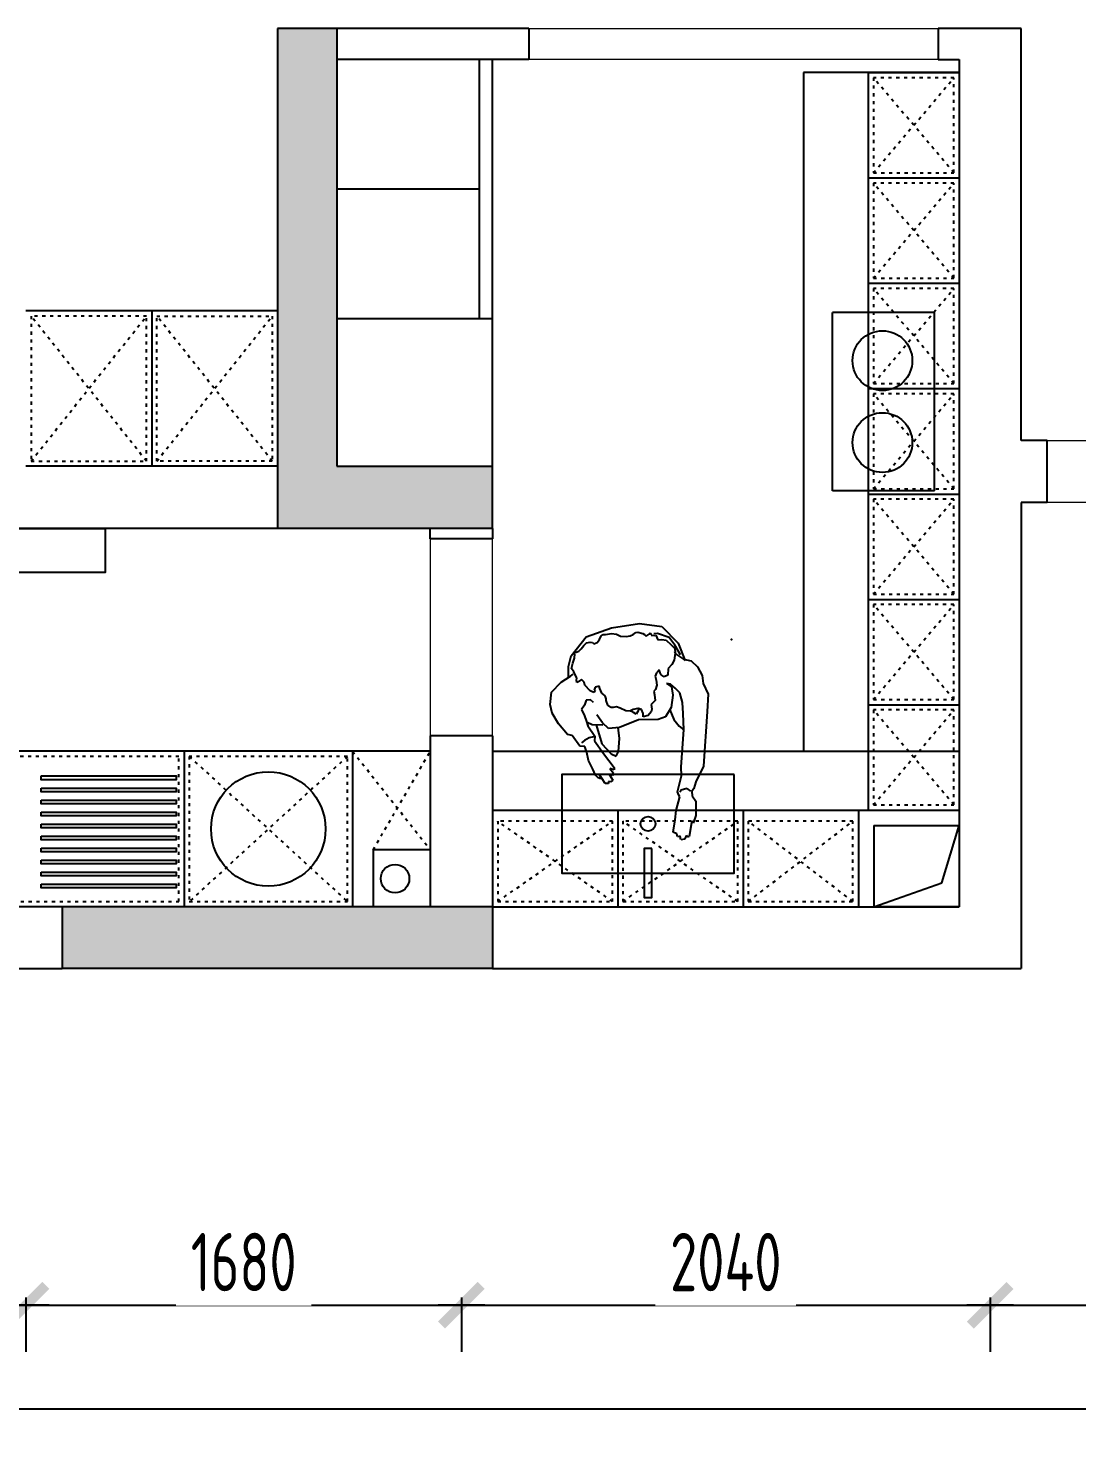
# Model space of a CAD drawing. Header units: inches. Extents: x -41 to 18814, y 11 to 13475.
# Drawn here: x 10534 to 14577, y 11 to 5520 of the extents above; entities that cross this region are included whole.
import ezdxf

# ---------------------------------------------------------------- set-up
doc = ezdxf.new("R2010")
doc.units = ezdxf.units.IN
doc.header["$MEASUREMENT"] = 0
doc.linetypes.add('ACAD_ISO03W100', pattern=[30, 12, -18])
for name, color, linetype in [('EVH 立面填充', 8, 'Continuous'), ('IBS-182-原建筑非承重墙', 150, 'Continuous'), ('IBS-200-原建筑承重墙柱', 200, 'Continuous'), ('IDS-040-固定高家具', 40, 'Continuous'), ('IFF-31-卫浴洁具', 31, 'Continuous'), ('IFF-51-活动家具', 51, 'Continuous'), ('iGo户型优化', 7, 'Continuous'), ('外标注', 50, 'Continuous')]:
    doc.layers.add(name, color=color, linetype=linetype)
doc.layers.add('门', color=65, linetype='Continuous', lineweight=13)
doc.styles.add('HBA-DIMT', font='ARCHS.SHX', dxfattribs={"width": 0.8})
doc.dimstyles.new('HBA_40', dxfattribs={"dimscale": 50, "dimtxt": 2.5, "dimasz": 0.1, "dimexe": 2, "dimexo": 2.5, "dimgap": 0.6, "dimtad": 1, "dimdec": 0, "dimrnd": 5, "dimzin": 0, "dimtxsty": 'HBA-DIMT', "dimblk": 'HBA_DIMENSION_TICK', "dimblk1": 'HBA_DIMENSION_TICK', "dimblk2": 'HBA_DIMENSION_TICK', "dimcen": 0.125, "dimclrd": 44, "dimclre": 44, "dimclrt": 2, "dimadec": 0, "dimazin": 0, "dimtfac": 1, "dimtdec": 0, "dimtix": 1, "dimtmove": 1, "dimatfit": 3, "dimldrblk": 'HBA_Leader_Dot', "dimfxl": 0, "dimtvp": 1, "dimtfill": 1, "dimtolj": 1, "dimtzin": 0, "dimarcsym": 0})

# ---------------------------------------------------------------- blocks, each defined once
blk = doc.blocks.new('HBA_DIMENSION_TICK')
at = {"color": 0, "linetype": 'ByBlock'}
for p, q in [((-10, 0), (0, 0)), ((0, 0), (10, 0))]:
    blk.add_line(p, q, dxfattribs=at)
at = {"color": 50, "linetype": 'ByBlock'}
blk.add_solid([(-10, -7), (-7, -10), (7, 10), (10, 7)], dxfattribs=at)
blk = doc.blocks.new('*D37')
at = {"layer": 'Defpoints', "color": 0, "transparency": 16777216}
for p in [(9833.7, 846.5), (10523.7, 846.5), (10523.7, 591.5)]:
    blk.add_point(p, dxfattribs=at)
at = {"layer": '外标注', "color": 44, "lineweight": -2, "transparency": 16777216}
for p, q in [((9833.7, 621.5), (9833.7, 411.5)), ((10523.7, 621.5), (10523.7, 411.5)), ((9842.7, 591.5), (10514.7, 591.5))]:
    blk.add_line(p, q, dxfattribs=at)
at = {"layer": '外标注', "color": 44, "lineweight": -2, "transparency": 16777216, "xscale": 9, "yscale": 9, "zscale": 9, "rotation": 180}
blk.add_blockref('HBA_DIMENSION_TICK', (9833.7, 591.5), dxfattribs=at)
at = {"layer": '外标注', "color": 44, "lineweight": -2, "transparency": 16777216, "xscale": 9, "yscale": 9, "zscale": 9}
blk.add_blockref('HBA_DIMENSION_TICK', (10523.7, 591.5), dxfattribs=at)
at = {"layer": '外标注', "color": 2, "transparency": 16777216, "insert": (10178.7, 758), "char_height": 225, "attachment_point": 5, "style": 'HBA-DIMT', "bg_fill": 3, "box_fill_scale": 1.25, "bg_fill_color": 256, "bg_fill_true_color": 13158600, "bg_fill_transparency": 0}
blk.add_mtext('\\A1;690', dxfattribs=at)
blk = doc.blocks.new('HBA_Leader_Dot')
at = {"color": 0, "linetype": 'ByBlock'}
blk.add_line((-5, 0), (-10, 0), dxfattribs=at)
at = {"color": 0, "linetype": 'ByBlock', "const_width": 5}
blk.add_lwpolyline([(-2.5, 0, 1), (2.5, 0, 1)], format="xyb", close=True, dxfattribs=at)
blk = doc.blocks.new('*D38')
at = {"layer": 'Defpoints', "color": 0, "transparency": 16777216}
for p in [(10523.7, 846.5), (12203.7, 846.5), (12203.7, 591.5)]:
    blk.add_point(p, dxfattribs=at)
at = {"layer": '外标注', "color": 44, "lineweight": -2, "transparency": 16777216}
for p, q in [((10523.7, 621.5), (10523.7, 411.5)), ((12203.7, 621.5), (12203.7, 411.5)), ((10532.7, 591.5), (12194.7, 591.5))]:
    blk.add_line(p, q, dxfattribs=at)
at = {"layer": '外标注', "color": 44, "lineweight": -2, "transparency": 16777216, "xscale": 9, "yscale": 9, "zscale": 9, "rotation": 180}
blk.add_blockref('HBA_DIMENSION_TICK', (10523.7, 591.5), dxfattribs=at)
at = {"layer": '外标注', "color": 44, "lineweight": -2, "transparency": 16777216, "xscale": 9, "yscale": 9, "zscale": 9}
blk.add_blockref('HBA_DIMENSION_TICK', (12203.7, 591.5), dxfattribs=at)
at = {"layer": '外标注', "color": 2, "transparency": 16777216, "insert": (11363.7, 758), "char_height": 225, "attachment_point": 5, "style": 'HBA-DIMT', "bg_fill": 3, "box_fill_scale": 1.25, "bg_fill_color": 256, "bg_fill_true_color": 13158600, "bg_fill_transparency": 0}
blk.add_mtext('\\A1;1680', dxfattribs=at)
blk = doc.blocks.new('*D39')
at = {"layer": 'Defpoints', "color": 0, "transparency": 16777216}
for p in [(12203.7, 846.5), (14243.7, 846.5), (14243.7, 591.5)]:
    blk.add_point(p, dxfattribs=at)
at = {"layer": '外标注', "color": 44, "lineweight": -2, "transparency": 16777216}
for p, q in [((12203.7, 621.5), (12203.7, 411.5)), ((14243.7, 621.5), (14243.7, 411.5)), ((12212.7, 591.5), (14234.7, 591.5))]:
    blk.add_line(p, q, dxfattribs=at)
at = {"layer": '外标注', "color": 44, "lineweight": -2, "transparency": 16777216, "xscale": 9, "yscale": 9, "zscale": 9, "rotation": 180}
blk.add_blockref('HBA_DIMENSION_TICK', (12203.7, 591.5), dxfattribs=at)
at = {"layer": '外标注', "color": 44, "lineweight": -2, "transparency": 16777216, "xscale": 9, "yscale": 9, "zscale": 9}
blk.add_blockref('HBA_DIMENSION_TICK', (14243.7, 591.5), dxfattribs=at)
at = {"layer": '外标注', "color": 2, "transparency": 16777216, "insert": (13223.7, 758), "char_height": 225, "attachment_point": 5, "style": 'HBA-DIMT', "bg_fill": 3, "box_fill_scale": 1.25, "bg_fill_color": 256, "bg_fill_true_color": 13158600, "bg_fill_transparency": 0}
blk.add_mtext('\\A1;2040', dxfattribs=at)
blk = doc.blocks.new('*D40')
at = {"layer": 'Defpoints', "color": 0, "transparency": 16777216}
for p in [(14243.7, 846.5), (16054, 846.5), (16054, 591.5)]:
    blk.add_point(p, dxfattribs=at)
at = {"layer": '外标注', "color": 44, "lineweight": -2, "transparency": 16777216}
for p, q in [((14243.7, 621.5), (14243.7, 411.5)), ((16054, 621.5), (16054, 411.5)), ((14252.7, 591.5), (16045, 591.5))]:
    blk.add_line(p, q, dxfattribs=at)
at = {"layer": '外标注', "color": 44, "lineweight": -2, "transparency": 16777216, "xscale": 9, "yscale": 9, "zscale": 9, "rotation": 180}
blk.add_blockref('HBA_DIMENSION_TICK', (14243.7, 591.5), dxfattribs=at)
at = {"layer": '外标注', "color": 44, "lineweight": -2, "transparency": 16777216, "xscale": 9, "yscale": 9, "zscale": 9}
blk.add_blockref('HBA_DIMENSION_TICK', (16054, 591.5), dxfattribs=at)
at = {"layer": '外标注', "color": 2, "transparency": 16777216, "insert": (15148.8, 758), "char_height": 225, "attachment_point": 5, "style": 'HBA-DIMT', "bg_fill": 3, "box_fill_scale": 1.25, "bg_fill_color": 256, "bg_fill_true_color": 13158600, "bg_fill_transparency": 0}
blk.add_mtext('\\A1;1810', dxfattribs=at)
blk = doc.blocks.new('*D42')
at = {"layer": 'Defpoints', "color": 0, "transparency": 16777216}
for p in [(2114, 591.5), (16814, 591.5), (16814, 191.5)]:
    blk.add_point(p, dxfattribs=at)
at = {"layer": '外标注', "color": 44, "lineweight": -2, "transparency": 16777216}
for p, q in [((2114, 366.5), (2114, 11.5)), ((16814, 366.5), (16814, 11.5)), ((2123, 191.5), (16805, 191.5))]:
    blk.add_line(p, q, dxfattribs=at)
at = {"layer": '外标注', "color": 44, "lineweight": -2, "transparency": 16777216, "xscale": 9, "yscale": 9, "zscale": 9, "rotation": 180}
blk.add_blockref('HBA_DIMENSION_TICK', (2114, 191.5), dxfattribs=at)
at = {"layer": '外标注', "color": 44, "lineweight": -2, "transparency": 16777216, "xscale": 9, "yscale": 9, "zscale": 9}
blk.add_blockref('HBA_DIMENSION_TICK', (16814, 191.5), dxfattribs=at)
at = {"layer": '外标注', "color": 2, "transparency": 16777216, "insert": (9464, 358), "char_height": 225, "attachment_point": 5, "style": 'HBA-DIMT', "bg_fill": 3, "box_fill_scale": 1.25, "bg_fill_color": 256, "bg_fill_true_color": 13158600, "bg_fill_transparency": 0}
blk.add_mtext('\\A1;14700', dxfattribs=at)

msp = doc.modelspace()

# ---------------------------------------------------------------- hatches: boundary and pattern name
at = {"layer": 'EVH 立面填充'}
h = msp.add_hatch(color=256, dxfattribs=at)
h.dxf.hatch_style = 1
h.paths.add_polyline_path([(12323.7, 3589.8), (12323.7, 3829.8), (11723.7, 3829.8), (11723.7, 5519.8), (11493.7, 5519.8), (11493.7, 3589.8)])
h = msp.add_hatch(color=256, dxfattribs=at)
h.dxf.hatch_style = 1
h.paths.add_polyline_path([(10663.7, 2129.8), (10663.7, 1891.5), (12323.7, 1891.5), (12323.7, 2129.8)])

# ---------------------------------------------------------------- linework, layer by layer
at = {"layer": 'IBS-182-原建筑非承重墙'}
for p, q in [((12463.7, 5519.8), (11723.7, 5519.8)), ((12463.7, 5519.8), (12463.7, 5399.8)), ((14363.7, 5519.8), (14043.7, 5519.8)), ((14043.7, 5519.8), (14043.7, 5399.8)), ((14363.7, 3929.8), (14363.7, 5519.8)), ((12463.7, 5399.8), (11723.7, 5399.8)), ((14043.7, 5399.8), (14123.7, 5399.8)), ((14123.7, 5399.8), (14123.7, 2129.8)), ((14463.7, 3929.8), (14363.7, 3929.8)), ((14463.7, 3689.8), (14463.7, 3929.8)), ((11493.7, 3829.8), (10523.7, 3829.8)), ((14463.7, 3689.8), (14363.7, 3689.8)), ((14363.7, 3689.8), (14363.7, 1891.5)), ((11493.7, 3589.8), (10403.7, 3589.8)), ((12083.7, 3549.8), (12083.7, 3589.8)), ((12323.7, 3589.8), (12323.7, 3549.8)), ((12323.7, 3549.8), (12083.7, 3549.8)), ((12323.7, 2789.8), (12083.7, 2789.8)), ((12083.7, 2789.8), (12083.7, 2129.8)), ((12323.7, 2789.8), (12323.7, 2129.8)), ((13735.4, 2502.8), (13735.4, 2129.8)), ((13735.4, 2502.8), (14123.7, 2502.8)), ((13795.4, 2442.8), (13795.4, 2129.8)), ((13795.4, 2442.8), (14123.7, 2442.8)), ((14057.1, 2222.4), (14123.7, 2442.8)), ((11863.7, 2349.8), (11863.7, 2129.8)), ((12083.7, 2349.8), (11863.7, 2349.8)), ((13795.4, 2129.8), (14057.1, 2222.4)), ((10663.7, 2129.8), (9713.7, 2129.8)), ((12323.7, 2129.8), (14123.7, 2129.8)), ((14123.7, 2129.8), (13795.4, 2129.8)), ((9713.7, 1891.5), (10663.7, 1891.5)), ((12323.7, 1891.5), (14363.7, 1891.5))]:
    msp.add_line(p, q, dxfattribs=at)
msp.add_circle((11947.7, 2238.2), 55, dxfattribs=at)
msp.add_point((13246.3, 3161.2), dxfattribs=at)
at = {"layer": 'IBS-200-原建筑承重墙柱', "ltscale": 0.02}
for p, q in [((11493.7, 5519.8), (11493.7, 3589.8)), ((11723.7, 5519.8), (11493.7, 5519.8)), ((11723.7, 5519.8), (11723.7, 3829.8)), ((11723.7, 3829.8), (12323.7, 3829.8)), ((12323.7, 3589.8), (12323.7, 3829.8)), ((12323.7, 3589.8), (11493.7, 3589.8)), ((12323.7, 2129.8), (10663.7, 2129.8)), ((10663.7, 2129.8), (10663.7, 1891.5)), ((12323.7, 2129.8), (12323.7, 1891.5)), ((12323.7, 1891.5), (10663.7, 1891.5))]:
    msp.add_line(p, q, dxfattribs=at)
at = {"layer": 'IDS-040-固定高家具'}
for p, q in [((13773.7, 5349.8), (13773.7, 2502.8)), ((13773.7, 5349.8), (14123.7, 5349.8)), ((13773.7, 4943.1), (14123.7, 4943.1)), ((13773.7, 4536.4), (14123.7, 4536.4)), ((11493.7, 4429.8), (10523.7, 4429.8)), ((11008.7, 4429.8), (11008.7, 3829.8)), ((13773.7, 4129.6), (14123.7, 4129.6)), ((13773.7, 3722.9), (14123.7, 3722.9)), ((13773.7, 3316.2), (14123.7, 3316.2)), ((13773.7, 2909.5), (14123.7, 2909.5)), ((12083.7, 2729.8), (10333.7, 2729.8)), ((11133.7, 2729.8), (11133.7, 2129.8)), ((11783.7, 2729.8), (11783.7, 2129.8)), ((12323.7, 2502.8), (13735.4, 2502.8)), ((12807, 2502.8), (12807, 2129.8)), ((13290.3, 2502.8), (13290.3, 2129.8))]:
    msp.add_line(p, q, dxfattribs=at)
at = {"layer": 'IDS-040-固定高家具', "linetype": 'ACAD_ISO03W100'}
for p, q in [((13793.7, 4963.1), (14103.7, 5329.8)), ((14103.7, 4963.1), (13793.7, 5329.8)), ((13793.7, 4556.4), (14103.7, 4923.1)), ((14103.7, 4556.4), (13793.7, 4923.1)), ((13793.7, 4149.6), (14103.7, 4516.4)), ((14103.7, 4149.6), (13793.7, 4516.4)), ((10543.7, 3849.8), (10988.7, 4409.8)), ((10988.7, 3849.8), (10543.7, 4409.8)), ((11473.7, 3849.8), (11028.7, 4409.8)), ((11028.7, 3849.8), (11473.7, 4409.8)), ((13793.7, 3742.9), (14103.7, 4109.6)), ((14103.7, 3742.9), (13793.7, 4109.6)), ((13793.7, 3336.2), (14103.7, 3702.9)), ((14103.7, 3336.2), (13793.7, 3702.9)), ((13793.7, 2929.5), (14103.7, 3296.2)), ((14103.7, 2929.5), (13793.7, 3296.2)), ((13793.7, 2522.8), (14103.7, 2889.5)), ((14103.7, 2522.8), (13793.7, 2889.5)), ((11763.7, 2709.8), (11153.7, 2149.8)), ((11153.7, 2709.8), (11763.7, 2149.8)), ((11783.7, 2729.8), (12083.7, 2349.8)), ((11863.7, 2349.8), (12083.7, 2729.8)), ((12343.7, 2149.8), (12787, 2459.8)), ((12787, 2149.8), (12343.7, 2459.8)), ((12827, 2149.8), (13270.3, 2459.8)), ((13270.3, 2149.8), (12827, 2459.8)), ((13310.3, 2149.8), (13714, 2459.8)), ((13714, 2149.8), (13310.3, 2459.8))]:
    msp.add_line(p, q, dxfattribs=at)
for points in [[(13793.7, 4963.1), (14103.7, 4963.1), (14103.7, 5329.8), (13793.7, 5329.8)], [(13793.7, 4556.4), (14103.7, 4556.4), (14103.7, 4923.1), (13793.7, 4923.1)], [(13793.7, 4149.6), (14103.7, 4149.6), (14103.7, 4516.4), (13793.7, 4516.4)], [(10543.7, 3849.8), (10988.7, 3849.8), (10988.7, 4409.8), (10543.7, 4409.8)], [(11473.7, 3849.8), (11028.7, 3849.8), (11028.7, 4409.8), (11473.7, 4409.8)], [(13793.7, 3742.9), (14103.7, 3742.9), (14103.7, 4109.6), (13793.7, 4109.6)], [(13793.7, 3336.2), (14103.7, 3336.2), (14103.7, 3702.9), (13793.7, 3702.9)], [(13793.7, 2929.5), (14103.7, 2929.5), (14103.7, 3296.2), (13793.7, 3296.2)], [(13793.7, 2522.8), (14103.7, 2522.8), (14103.7, 2889.5), (13793.7, 2889.5)], [(10353.7, 2149.8), (11113.7, 2149.8), (11113.7, 2709.8), (10353.7, 2709.8)], [(11153.7, 2149.8), (11763.7, 2149.8), (11763.7, 2709.8), (11153.7, 2709.8)], [(12343.7, 2149.8), (12787, 2149.8), (12787, 2459.8), (12343.7, 2459.8)], [(12827, 2149.8), (13270.3, 2149.8), (13270.3, 2459.8), (12827, 2459.8)], [(13310.3, 2149.8), (13714, 2149.8), (13714, 2459.8), (13310.3, 2459.8)]]:
    msp.add_lwpolyline(points, close=True, dxfattribs=at)
at = {"layer": 'IDS-040-固定高家具'}
for points in [[(10459.5, 3589.8), (10829.5, 3589.8), (10829.5, 3419.8), (10459.5, 3419.8)], [(10582, 2634.4), (11102.7, 2634.4), (11102.7, 2620), (10582, 2620)], [(10582, 2588), (11102.7, 2588), (11102.7, 2573.6), (10582, 2573.6)], [(10582, 2541.6), (11102.7, 2541.6), (11102.7, 2527.2), (10582, 2527.2)], [(10582, 2495.2), (11102.7, 2495.2), (11102.7, 2480.8), (10582, 2480.8)], [(10582, 2448.8), (11102.7, 2448.8), (11102.7, 2434.4), (10582, 2434.4)], [(10582, 2402.5), (11102.7, 2402.5), (11102.7, 2388.1), (10582, 2388.1)], [(10582, 2356.1), (11102.7, 2356.1), (11102.7, 2341.7), (10582, 2341.7)], [(10582, 2309.7), (11102.7, 2309.7), (11102.7, 2295.3), (10582, 2295.3)], [(10582, 2263.3), (11102.7, 2263.3), (11102.7, 2248.9), (10582, 2248.9)], [(10582, 2216.9), (11102.7, 2216.9), (11102.7, 2202.5), (10582, 2202.5)]]:
    msp.add_lwpolyline(points, close=True, dxfattribs=at)
msp.add_circle((11458.7, 2429.8), 220.9, dxfattribs=at)
at = {"layer": 'IFF-31-卫浴洁具', "ltscale": 0.02}
for p, q in [((14029.5, 4424.2), (13635.8, 4424.2)), ((13635.8, 3735.2), (13635.8, 4424.2)), ((14029.5, 3735.2), (14029.5, 4424.2)), ((14029.5, 3735.2), (13635.8, 3735.2))]:
    msp.add_line(p, q, dxfattribs=at)
for points in [[(13256.2, 2639.8), (12591.2, 2639.8), (12591.2, 2259.8), (13256.2, 2259.8)], [(12937.9, 2354.8), (12909.4, 2354.8), (12909.4, 2164.8), (12937.9, 2164.8)]]:
    msp.add_lwpolyline(points, close=True, dxfattribs=at)
for centre, radius in [((13828.1, 4237.8, 0), 115.3), ((13828.1, 3921.5, 0), 115.3), ((12923.7, 2449.8), 28.5)]:
    msp.add_circle(centre, radius, dxfattribs=at)
at = {"layer": 'IFF-51-活动家具'}
for p, q in [((12273.7, 4399.8), (12273.7, 5399.8)), ((12323.7, 3829.8), (12323.7, 5399.8)), ((13523.7, 5349.8), (13523.7, 2729.8)), ((14123.7, 5349.8), (13523.7, 5349.8)), ((12273.7, 4899.8), (11723.7, 4899.8)), ((12323.7, 4399.8), (11723.7, 4399.8)), ((12323.7, 2729.8), (13523.7, 2729.8)), ((13523.7, 2729.8), (14123.7, 2729.8))]:
    msp.add_line(p, q, dxfattribs=at)
at = {"layer": 'iGo户型优化', "color": 251}
for p, q in [((12684.5, 3171.5), (12782.4, 3206.1)), ((12782.4, 3206.1), (12890.8, 3223.2)), ((12890.8, 3223.2), (12976.5, 3211.2)), ((12976.5, 3211.2), (13040.1, 3147)), ((12627.5, 3098.5), (12684.5, 3171.5)), ((12676.2, 3137.7), (12686.7, 3148.7)), ((12686.7, 3148.7), (12700.7, 3151.4)), ((12700.7, 3151.4), (12710, 3149.6)), ((12710, 3149.6), (12714.5, 3145)), ((12714.5, 3145), (12728.1, 3149.4)), ((12728.1, 3149.4), (12736.6, 3161.9)), ((12736.6, 3161.9), (12743, 3175.7)), ((12743, 3175.7), (12751, 3180.9)), ((12751, 3180.9), (12760.1, 3180.8)), ((12760.1, 3180.8), (12782.8, 3185.1)), ((12782.8, 3185.1), (12801.5, 3181.5)), ((12801.5, 3181.5), (12817.5, 3173.7)), ((12817.5, 3173.7), (12839.4, 3172.4)), ((12839.4, 3172.4), (12855.1, 3175.4)), ((12855.1, 3175.4), (12866.6, 3181.2)), ((12866.6, 3181.2), (12876.1, 3188.4)), ((12876.1, 3188.4), (12884.8, 3190.1)), ((12884.8, 3190.1), (12903.9, 3184.7)), ((12903.9, 3184.7), (12910.1, 3180.5)), ((12910.1, 3180.5), (12916.7, 3174.5)), ((12916.7, 3174.5), (12927.9, 3182)), ((12927.9, 3182), (12932.5, 3186.5)), ((12932.5, 3186.5), (12937.3, 3180.2)), ((12937.3, 3180.2), (12935.9, 3178.1)), ((12935.9, 3178.1), (12947, 3176.6)), ((12960.2, 3185), (12945.7, 3183.7)), ((12947, 3176.6), (12954, 3178)), ((12954, 3178), (12961.1, 3159.4)), ((13005.8, 3168.9), (12960.2, 3185)), ((12961.1, 3159.4), (12977.1, 3160.7)), ((12977.1, 3160.7), (12993.8, 3158.4)), ((12993.8, 3158.4), (13013.5, 3140.5)), ((13027.4, 3139.3), (13005.8, 3168.9)), ((13013.5, 3140.5), (13027, 3126.8)), ((13040.1, 3147), (13067.2, 3079.4)), ((12617.5, 3057.6), (12627.5, 3098.5)), ((12633.1, 3069.8), (12640.2, 3089.2)), ((12636.2, 3110.2), (12646.7, 3112.2)), ((12638.3, 3108.8), (12636.2, 3110.2)), ((12640.7, 3105.6), (12638.3, 3108.8)), ((12640.2, 3089.2), (12640.7, 3105.6)), ((12646.7, 3112.2), (12656.8, 3115.9)), ((12656.8, 3115.9), (12666, 3124.9)), ((12666, 3124.9), (12676.2, 3137.7)), ((13028.5, 3109), (13024.8, 3081.2)), ((13025.4, 3114.5), (13030.2, 3106.1)), ((13027, 3126.8), (13028.5, 3109)), ((13048.6, 3102.5), (13027.4, 3139.3)), ((13030.2, 3106.1), (13060.7, 3085.3)), ((13060.7, 3085.3), (13090.4, 3078.5)), ((12617.1, 3013.2), (12617.5, 3057.6)), ((12628, 3048.9), (12633.1, 3069.8)), ((12637.7, 3036.3), (12628, 3048.9)), ((12647.2, 3014.6), (12637.7, 3036.3)), ((12956.5, 3032), (12951.5, 3020.2)), ((12966.7, 3044.8), (12956.5, 3032)), ((12970.8, 3032.9), (12966.7, 3044.8)), ((12974.2, 3024.5), (12970.8, 3032.9)), ((13001.9, 3049.7), (12999.6, 3023.9)), ((13015.3, 3064.9), (13001.9, 3049.7)), ((13024.8, 3081.2), (13015.3, 3064.9)), ((13090.4, 3078.5), (13114.1, 3056.4)), ((13114.1, 3056.4), (13132.9, 3022.8)), ((12551.4, 2958), (12588.3, 2997)), ((12588.3, 2997), (12624.7, 3019.9)), ((12624.7, 3019.9), (12635.2, 3027.5)), ((12649.6, 3011.5), (12647.2, 3014.6)), ((12647.5, 3003.8), (12649.6, 3011.5)), ((12649.1, 2995.1), (12647.5, 3003.8)), ((12654, 2997.8), (12649.1, 2995.1)), ((12666.7, 3007.5), (12654, 2997.8)), ((12677.7, 2996.9), (12666.7, 3007.5)), ((12680, 2984.7), (12677.7, 2996.9)), ((12700.4, 2963.3), (12680, 2984.7)), ((12719.3, 2977.7), (12716.1, 2966.3)), ((12735, 2980.7), (12719.3, 2977.7)), ((12738.4, 2972.3), (12735, 2980.7)), ((12951.5, 3020.2), (12954.5, 3004.5)), ((12958.2, 2985.3), (12952.4, 2967.9)), ((12954.5, 3004.5), (12958.2, 2985.3)), ((12986.3, 3017.8), (12974.2, 3024.5)), ((12999.6, 3023.9), (12986.3, 3017.8)), ((12995.3, 2991.2), (13013.7, 2978.7)), ((13010, 2988.7), (12995.3, 2991.2)), ((13029, 2972.8), (13010, 2988.7)), ((13013.7, 2978.7), (13019.9, 2946.2)), ((13132.9, 3022.8), (13137.1, 2991.6)), ((13137.1, 2991.6), (13155.5, 2950.8)), ((12546.2, 2910.9), (12551.4, 2958)), ((12685, 2926.7), (12678, 2907.7)), ((12702.4, 2928.3), (12685, 2926.7)), ((12714.3, 2956.9), (12700.4, 2963.3)), ((12713.3, 2917.9), (12702.4, 2928.3)), ((12719.9, 2965.2), (12714.3, 2956.9)), ((12716.1, 2966.3), (12719.9, 2965.2)), ((12745.6, 2953.8), (12738.4, 2972.3)), ((12758.3, 2943.6), (12745.6, 2953.8)), ((12762.4, 2931.7), (12758.3, 2943.6)), ((12761.7, 2926.1), (12762.4, 2931.7)), ((12768.8, 2907.6), (12761.7, 2926.1)), ((12951.4, 2926.1), (12942.2, 2917.2)), ((12952.4, 2967.9), (12946.5, 2961.4)), ((12946.5, 2961.4), (12949.1, 2947.4)), ((12949.1, 2947.4), (12951.4, 2926.1)), ((13019.9, 2946.2), (13013, 2898.8)), ((13046.6, 2954.9), (13029, 2972.8)), ((13057.2, 2917.9), (13046.6, 2954.9)), ((13155.5, 2950.8), (13152.5, 2882.8)), ((12554.5, 2877), (12546.2, 2910.9)), ((12578.3, 2835.4), (12554.5, 2877)), ((12678, 2907.7), (12666.9, 2891.4)), ((12666.9, 2891.4), (12678.7, 2867)), ((12678.7, 2867), (12686.3, 2845.4)), ((12747.8, 2839.4), (12725.8, 2870.7)), ((12781.3, 2899.1), (12768.8, 2907.6)), ((12788.6, 2898.7), (12781.3, 2899.1)), ((12802.5, 2901.4), (12788.6, 2898.7)), ((12816.1, 2896.7), (12802.5, 2901.4)), ((12837.9, 2886.4), (12816.1, 2896.7)), ((12854.6, 2884.2), (12837.9, 2886.4)), ((12865.8, 2891.7), (12854.6, 2884.2)), ((12855.4, 2888.3), (12854.7, 2888.5)), ((12867.7, 2879.9), (12855.4, 2888.3)), ((12885, 2895.4), (12865.8, 2891.7)), ((12877.8, 2873), (12867.7, 2879.9)), ((12884.8, 2883.2), (12877.8, 2873)), ((12887.9, 2894.5), (12884.8, 2883.2)), ((12898.5, 2890.7), (12885, 2895.4)), ((12890, 2895.1), (12887.9, 2894.5)), ((12905, 2875.7), (12898.5, 2890.7)), ((12905.6, 2863.1), (12905, 2875.7)), ((12924.4, 2868.5), (12905.6, 2863.1)), ((12936.4, 2881.7), (12924.4, 2868.5)), ((12942.2, 2917.2), (12936.3, 2910.6)), ((12936.3, 2910.6), (12937.9, 2892.8)), ((12937.9, 2892.8), (12936.4, 2881.7)), ((13013, 2898.8), (12991.5, 2862.7)), ((13007.3, 2889.2), (13023.5, 2852.9)), ((13059.9, 2875.8), (13057.2, 2917.9)), ((13061.4, 2812.2), (13059.9, 2875.8)), ((13152.5, 2882.8), (13137.7, 2672.4)), ((12612.8, 2794.1), (12578.3, 2835.4)), ((12686.3, 2845.4), (12691.3, 2828.6)), ((12708.4, 2831.9), (12689, 2840.6)), ((12691.3, 2828.6), (12718.6, 2787.7)), ((12749.4, 2830.8), (12708.4, 2831.9)), ((12724.1, 2831.4), (12745.3, 2759.1)), ((12771.5, 2817.3), (12747.8, 2839.4)), ((12813.2, 2821.7), (12771.5, 2817.3)), ((12814.2, 2779.3), (12808.2, 2821.1)), ((12887.2, 2851.7), (12813.2, 2821.7)), ((12963.4, 2852.1), (12887.2, 2851.7)), ((12991.5, 2862.7), (12963.4, 2852.1)), ((13023.5, 2852.9), (13044.4, 2826.7)), ((13044.4, 2826.7), (13061.4, 2812.8)), ((13051.2, 2670.1), (13061.4, 2812.2)), ((12631.2, 2790.5), (12612.8, 2794.1)), ((12660.2, 2749.9), (12631.2, 2790.5)), ((12679.2, 2771.3), (12666.8, 2761.8)), ((12696.7, 2781.7), (12679.2, 2771.3)), ((12713.8, 2785), (12696.7, 2781.7)), ((12718.6, 2787.7), (12716.8, 2769.6)), ((12716.8, 2769.6), (12752.5, 2721.4)), ((12745.3, 2759.1), (12781.2, 2719.8)), ((12809.6, 2728.7), (12814.2, 2779.3)), ((12680, 2748.4), (12660.2, 2749.9)), ((12688, 2725.1), (12680, 2748.4)), ((12693.9, 2694.2), (12688, 2725.1)), ((12752.5, 2721.4), (12793, 2667)), ((12781.2, 2719.8), (12800.6, 2711)), ((12800.6, 2711), (12809.6, 2728.7)), ((12711, 2660.3), (12693.9, 2694.2)), ((12720.7, 2637.3), (12711, 2660.3)), ((12775.9, 2663.8), (12790.1, 2645.2)), ((12792.9, 2658.1), (12775.9, 2663.8)), ((12790.1, 2645.2), (12788.3, 2636)), ((12793, 2667), (12792.9, 2658.1)), ((13052.6, 2634.9), (13051.2, 2670.1)), ((13137.7, 2672.4), (13108.4, 2611.8)), ((12731.5, 2626.9), (12720.7, 2637.3)), ((12741.1, 2623.4), (12731.5, 2626.9)), ((12735.8, 2641.9), (12741.1, 2623.4)), ((12758.7, 2605.5), (12735.8, 2641.9)), ((12771, 2606), (12758.7, 2605.5)), ((12771.4, 2613.2), (12771, 2606)), ((12780.6, 2611.4), (12771.4, 2613.2)), ((12775.4, 2638.8), (12788.2, 2618.2)), ((12788.3, 2636), (12775.4, 2638.8)), ((12788.2, 2618.2), (12780.6, 2611.4)), ((13037.7, 2573.5), (13052.6, 2634.9)), ((13108.4, 2611.8), (13101, 2585.6)), ((13032, 2501.4), (13046.8, 2553.9)), ((13042.1, 2560.1), (13037.7, 2573.5)), ((13046.8, 2553.9), (13042.1, 2560.1)), ((13050.8, 2579.5), (13047, 2571.7)), ((13074.4, 2585.8), (13050.8, 2579.5)), ((13088.7, 2576.1), (13074.4, 2585.8)), ((13101, 2585.6), (13092.4, 2575.1)), ((13092.4, 2575.1), (13094, 2557.6)), ((13094, 2557.6), (13108.5, 2537.3)), ((13108.5, 2537.3), (13108.3, 2482.3)), ((13028.2, 2465.2), (13032, 2501.4)), ((13108.3, 2482.3), (13098.1, 2452)), ((13021.3, 2417.8), (13028.2, 2465.2)), ((13092.8, 2461.6), (13083, 2401.2)), ((13098.1, 2452), (13092.8, 2461.6)), ((13034.9, 2411.5), (13021.3, 2417.8)), ((13037.2, 2399.5), (13034.9, 2411.5)), ((13047.5, 2401.5), (13037.2, 2399.5)), ((13050.1, 2387.8), (13047.5, 2401.5)), ((13063.8, 2390.4), (13050.1, 2387.8)), ((13071.8, 2404.4), (13063.8, 2390.4)), ((13076.5, 2398.2), (13071.8, 2404.4)), ((13083, 2401.2), (13076.5, 2398.2))]:
    msp.add_line(p, q, dxfattribs=at)
at = {"layer": '门', "color": 8, "lineweight": 5}
msp.add_line((12323.7, 2789.8), (12083.7, 2789.8), dxfattribs=at)
for points in [[(12463.7, 5519.8), (14043.7, 5519.8), (14043.7, 5399.8), (12463.7, 5399.8)], [(14463.7, 3929.8), (15524, 3929.8), (15524, 3689.8), (14463.7, 3689.8)], [(12083.7, 2789.8), (12323.7, 2789.8), (12323.7, 3549.8), (12083.7, 3549.8)]]:
    msp.add_lwpolyline(points, close=True, dxfattribs=at)

# ---------------------------------------------------------------- dimensions: what is measured, and where the dimension line sits
at = {"layer": '外标注'}
dim = msp.add_linear_dim(base=(10523.7, 591.5), p1=(9833.7, 846.5), p2=(10523.7, 846.5), dimstyle='HBA_40', override={"dimscale": 90, "dimfxl": 200, "dimfxlon": 1}, dxfattribs=at)
dim.commit()
dim.dimension.update_dxf_attribs({"geometry": '*D37', "text_midpoint": (10178.7, 758)})

# ---------------------------------------------------------------- next in the draw order: dimensions: what is measured, and where the dimension line sits
dim = msp.add_linear_dim(base=(12203.7, 591.5), p1=(10523.7, 846.5), p2=(12203.7, 846.5), dimstyle='HBA_40', override={"dimscale": 90, "dimfxl": 200, "dimfxlon": 1}, dxfattribs=at)
dim.commit()
dim.dimension.update_dxf_attribs({"geometry": '*D38', "text_midpoint": (11363.7, 758)})

# ---------------------------------------------------------------- next in the draw order: dimensions: what is measured, and where the dimension line sits
dim = msp.add_linear_dim(base=(14243.7, 591.5), p1=(12203.7, 846.5), p2=(14243.7, 846.5), dimstyle='HBA_40', override={"dimscale": 90, "dimfxl": 200, "dimfxlon": 1}, dxfattribs=at)
dim.commit()
dim.dimension.update_dxf_attribs({"geometry": '*D39', "text_midpoint": (13223.7, 758)})

# ---------------------------------------------------------------- next in the draw order: dimensions: what is measured, and where the dimension line sits
dim = msp.add_linear_dim(base=(16054, 591.5), p1=(14243.7, 846.5), p2=(16054, 846.5), dimstyle='HBA_40', override={"dimscale": 90, "dimfxl": 200, "dimfxlon": 1}, dxfattribs=at)
dim.commit()
dim.dimension.update_dxf_attribs({"geometry": '*D40', "text_midpoint": (15148.8, 758)})

# ---------------------------------------------------------------- next in the draw order: dimensions: what is measured, and where the dimension line sits
dim = msp.add_linear_dim(base=(16814, 191.5), p1=(2114, 591.5), p2=(16814, 591.5), dimstyle='HBA_40', override={"dimscale": 90, "dimfxl": 200, "dimfxlon": 1}, dxfattribs=at)
dim.commit()
dim.dimension.update_dxf_attribs({"geometry": '*D42', "text_midpoint": (9464, 358)})

doc.saveas('drawing.dxf')
